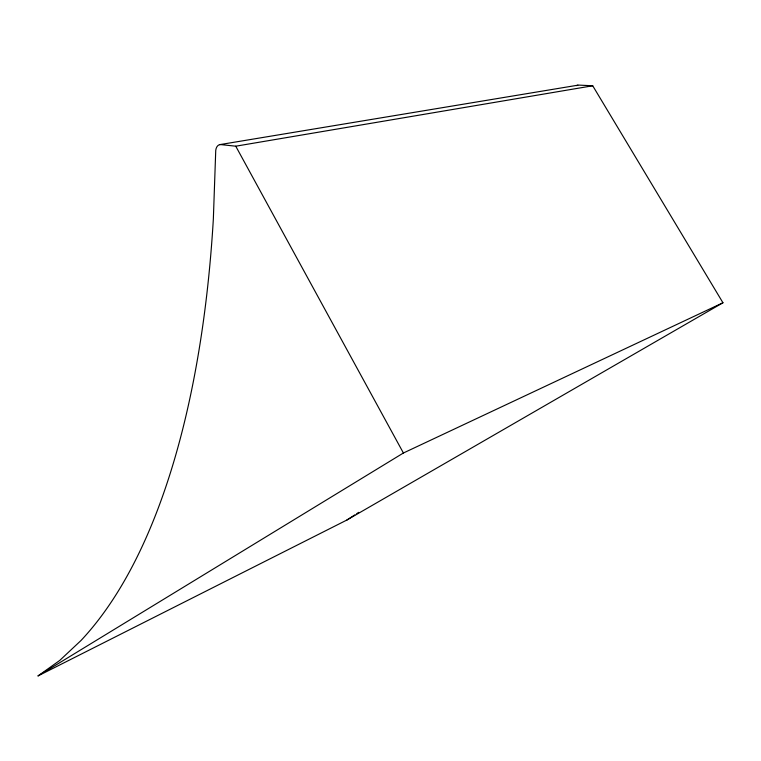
<?xml version="1.0" encoding="UTF-8"?>
<svg xmlns="http://www.w3.org/2000/svg" width="761" height="761" viewBox="0 0 761 761"><rect width="100%" height="100%" fill="white"/><g stroke="black" fill="none" stroke-linecap="round" stroke-linejoin="round"><path stroke-width="1.14" d="M38.05 675.911L59.719 660.462L80.97 640.534A854.869 356.823 80 0 0 213.356 218.854L215.744 150.317A8.523 5.641 79.5 0 1 220.3 144.542L235.758 146.198L592.724 85.774L722.95 302.764L346.835 520.058L38.05 675.911L403.406 453.004L722.95 302.764M346.835 520.058L354.778 514.921M356.757 513.627L358.745 512.343M219.625 144.647L577.827 85.194M592.724 85.774L578.465 85.089A6.202 5.317 -88.8 0 0 576.61 85.66M235.758 146.198L403.406 453.004"/></g></svg>
